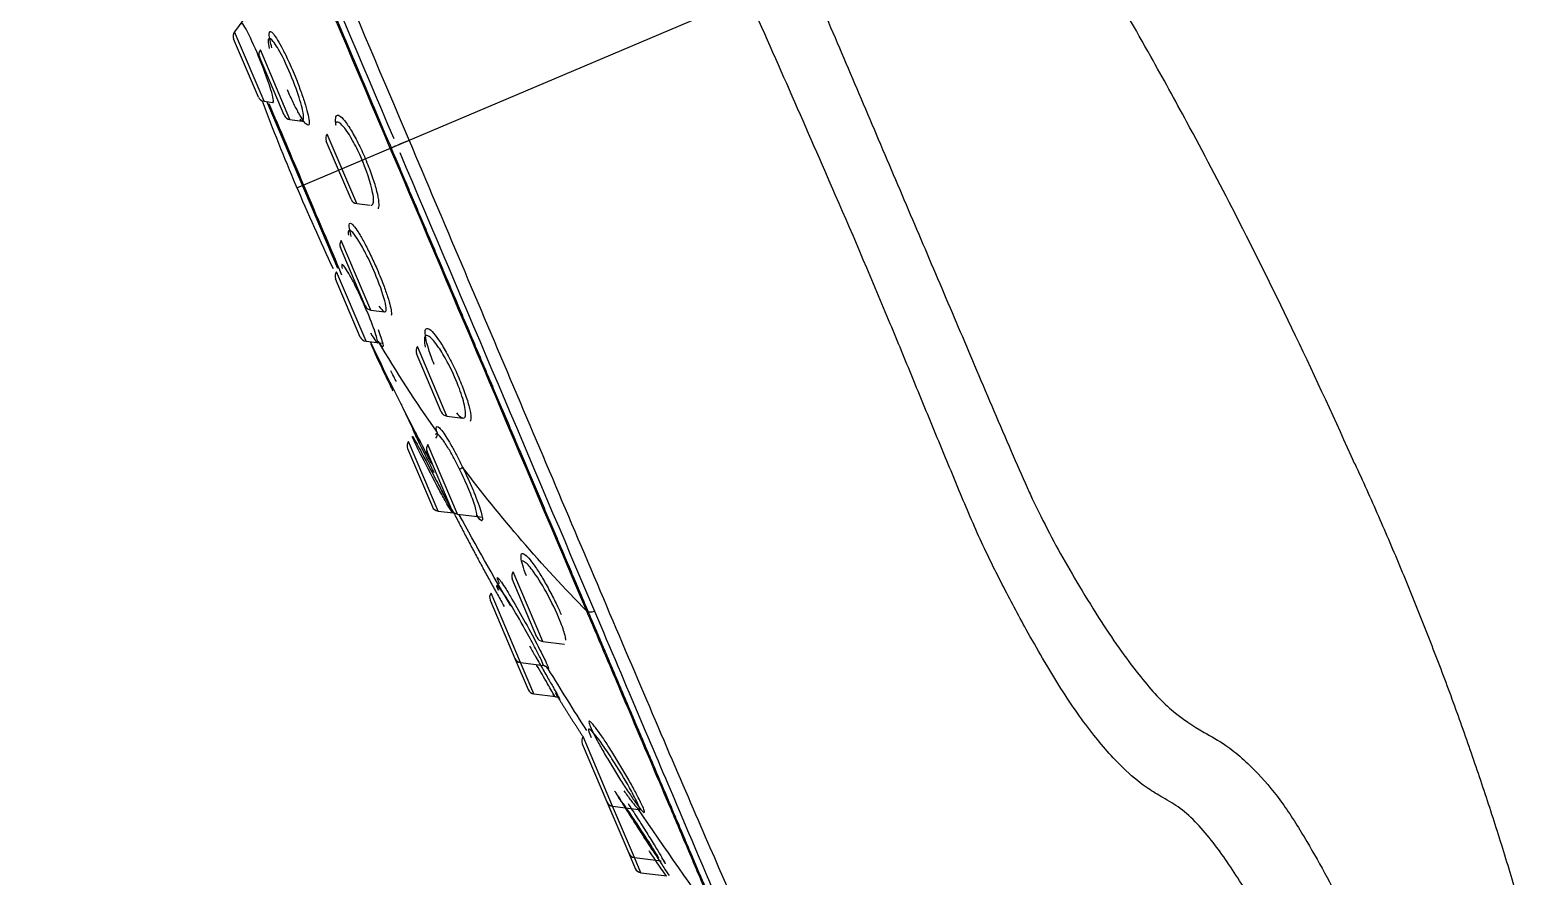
# Model space of a CAD drawing. Extents: x -3383 to -2963, y -4299 to -3705.
# Drawn here: x -3072.08 to -3059.61, y -4026.76 to -4019.65 of the extents above; entities that cross this region are included whole.
import ezdxf

# ---------------------------------------------------------------- set-up
doc = ezdxf.new("R2010")
doc.units = 0
doc.header["$LTSCALE"] = 7
doc.linetypes.add('CENTER', pattern=[2, 1.25, -0.25, 0.25, -0.25])
doc.layers.add('6', color=7, linetype='CONTINUOUS')
doc.layers.add('CL', color=1, linetype='CENTER')

msp = doc.modelspace()

# ---------------------------------------------------------------- linework, layer by layer
at = {"layer": '6', "color": 7, "linetype": 'Continuous'}
for p, q in [((-3070.28326, -4019.564404, 0.000426), (-3070.362454, -4019.669498, 0.000426)), ((-3070.162398, -4020.21758, 0.000426), (-3070.369766, -4019.729051, 0.000426)), ((-3070.075268, -4019.728705, 0.000426), (-3070.075283, -4019.728703, 0.000426)), ((-3069.945571, -4020.370091, 0.000426), (-3070.152939, -4019.881562, 0.000426)), ((-3070.11448, -4020.253688, 0.000426), (-3070.040168, -4020.262813, 0.000426)), ((-3069.897652, -4020.4062, 0.000426), (-3069.795036, -4020.418799, 0.000426)), ((-3069.385145, -4021.076138, 0.000426), (-3069.592513, -4020.58761, 0.000426)), ((-3069.337227, -4021.112247, 0.000426), (-3069.223638, -4021.126194, 0.000426)), ((-3069.403956, -4021.339046, 0.000426), (-3069.403969, -4021.339057, 0.000426)), ((-3069.266561, -4021.969737, 0.000426), (-3069.473929, -4021.481209, 0.000426)), ((-3069.307475, -4022.231653, 0.000426), (-3069.514843, -4021.743125, 0.000426)), ((-3069.218643, -4022.005846, 0.000426), (-3069.105408, -4022.019749, 0.000426)), ((-3069.259557, -4022.267762, 0.000426), (-3069.123894, -4022.284419, 0.000426)), ((-3068.628313, -4022.859122, 0.000426), (-3068.835681, -4022.370594, 0.000426)), ((-3068.580395, -4022.895231, 0.000426), (-3068.446534, -4022.911667, 0.000426)), ((-3068.655034, -4023.691927, 0.000426), (-3068.903008, -4023.107737, 0.000426)), ((-3068.910321, -4023.16729, 0.000426), (-3068.702953, -4023.655818, 0.000426)), ((-3068.540072, -4023.681238, 0.000426), (-3068.74744, -4023.192709, 0.000426)), ((-3068.655034, -4023.691927, 0.000426), (-3068.526132, -4023.707754, 0.000426)), ((-3068.526133, -4023.707754, 0.000426), (-3068.522741, -4023.708171, 0.000426)), ((-3068.492154, -4023.717347, 0.000426), (-3068.280014, -4023.743394, 0.000426)), ((-3067.825584, -4024.750234, 0.000426), (-3068.032952, -4024.261706, 0.000426)), ((-3068.218061, -4024.439847, 0.000426), (-3068.010693, -4024.928376, 0.000426)), ((-3067.777665, -4024.786343, 0.000426), (-3067.59559, -4024.808699, 0.000426)), ((-3067.595686, -4024.808557, 0.000426), (-3067.595459, -4024.808648, 0.000426)), ((-3068.010683, -4024.9284, 0.000426), (-3067.89926, -4025.190896, 0.000426)), ((-3067.851342, -4025.227005, 0.000426), (-3067.962776, -4024.964482, 0.000426)), ((-3067.962775, -4024.964485, 0.000426), (-3067.767116, -4024.988509, 0.000426)), ((-3067.851342, -4025.227005, 0.000426), (-3067.669097, -4025.249382, 0.000426)), ((-3067.391521, -4025.523707, 0.000426), (-3067.39203, -4025.52357, 0.000426)), ((-3067.445961, -4025.644569, 0.000426), (-3067.238593, -4026.133098, 0.000426)), ((-3067.238587, -4026.133112, 0.000426), (-3067.055856, -4026.563598, 0.000426)), ((-3067.190675, -4026.169206, 0.000426), (-3066.952733, -4026.198422, 0.000426)), ((-3067.055847, -4026.563619, 0.000426), (-3067.001685, -4026.691218, 0.000426)), ((-3067.007938, -4026.599707, 0.000426), (-3066.78434, -4026.627161, 0.000426)), ((-3066.953767, -4026.727327, 0.000426), (-3066.736315, -4026.754027, 0.000426))]:
    msp.add_line(p, q, dxfattribs=at)
at = {"layer": '6', "color": 3, "linetype": 'Continuous'}
for p, q in [((-3070.11448, -4020.253688, 0.000426), (-3070.362454, -4019.669498, 0.000426)), ((-3069.897652, -4020.4062, 0.000426), (-3070.145626, -4019.82201, 0.000426)), ((-3070.09093, -4020.25666, 0.000426), (-3069.498054, -4021.653387, 0.000426)), ((-3069.337227, -4021.112247, 0.000426), (-3069.585201, -4020.528057, 0.000426)), ((-3069.218643, -4022.005846, 0.000426), (-3069.466617, -4021.421656, 0.000426)), ((-3069.259557, -4022.267762, 0.000426), (-3069.507531, -4021.683572, 0.000426)), ((-3068.580395, -4022.895231, 0.000426), (-3068.828369, -4022.311041, 0.000426)), ((-3068.492154, -4023.717347, 0.000426), (-3068.740128, -4023.133157, 0.000426)), ((-3067.777665, -4024.786343, 0.000426), (-3068.025639, -4024.202153, 0.000426)), ((-3067.962775, -4024.964485, 0.000426), (-3068.210749, -4024.380295, 0.000426)), ((-3067.341322, -4024.532575, 0.000426), (-3067.342773, -4024.533195, 0.000426)), ((-3067.190675, -4026.169206, 0.000426), (-3067.438649, -4025.585016, 0.000426)), ((-3067.007938, -4026.599707, 0.000426), (-3067.190683, -4026.169186, 0.000426)), ((-3066.953767, -4026.727327, 0.000426), (-3067.007942, -4026.599698, 0.000426))]:
    msp.add_line(p, q, dxfattribs=at)
at = {"layer": '6', "color": 7, "linetype": 'Continuous'}
for centre, radius, start, end in [((-3070.314536, -4019.705607, 0.000426), 0.06, 143, 203), ((-3070.097708, -4019.858119, 0.000426), 0.06, 143, 203), ((-3070.107168, -4020.194136, 0.000426), 0.06, 203, 263), ((-3051.924589, -4013.376297, 0.000426), 19.461094, 200.679775, 205.181897), ((-3069.89034, -4020.346647, 0.000426), 0.06, 203, 263), ((-3069.537282, -4020.564166, 0.000426), 0.06, 143, 203), ((-3069.329914, -4021.052695, 0.000426), 0.06, 203, 263), ((-3069.418699, -4021.457765, 0.000426), 0.06, 143, 203), ((-3069.459612, -4021.719681, 0.000426), 0.06, 143, 203), ((-3069.211331, -4021.946293, 0.000426), 0.06, 203, 263), ((-3069.252244, -4022.208209, 0.000426), 0.06, 203, 263), ((-3068.780451, -4022.34715, 0.000426), 0.06, 143, 203), ((-3068.573083, -4022.835678, 0.000426), 0.06, 203, 263), ((-3068.85509, -4023.143846, 0.000426), 0.06, 143, 203), ((-3068.69221, -4023.169266, 0.000426), 0.06, 143, 203), ((-3068.647722, -4023.632374, 0.000426), 0.06, 203, 263), ((-3068.484842, -4023.657794, 0.000426), 0.06, 203, 263), ((-3067.977721, -4024.238262, 0.000426), 0.06, 143, 203), ((-3068.162831, -4024.416403, 0.000426), 0.06, 143, 203), ((-3067.770353, -4024.72679, 0.000426), 0.06, 203, 263), ((-3067.955463, -4024.904932, 0.000426), 0.06, 203, 263), ((-3067.84403, -4025.167452, 0.000426), 0.06, 203, 263), ((-3067.390731, -4025.621125, 0.000426), 0.06, 143, 203), ((-3067.183363, -4026.109654, 0.000426), 0.06, 203, 263), ((-3067.000626, -4026.540154, 0.000426), 0.06, 203, 263), ((-3066.946454, -4026.667774, 0.000426), 0.06, 203, 263)]:
    msp.add_arc(centre, radius, start, end, dxfattribs=at)
for points, degree, knots in [([(-3060.965911, -4023.297805, 0.000426), (-3061.126123, -4022.936572, 0.000426), (-3061.451182, -4022.23109, 0.000426), (-3061.924582, -4021.276256, 0.000426), (-3062.334353, -4020.496789, 0.000426), (-3062.700875, -4019.83075, 0.000426), (-3063.163462, -4019.025058, 0.000426), (-3063.854606, -4017.894098, 0.000426), (-3064.851689, -4016.400705, 0.000426), (-3066.134856, -4014.67537, 0.000426), (-3067.126104, -4013.494245, 0.000426), (-3067.667054, -4012.888554, 0.000426)], 3, [0, 0, 0, 0, 0.095350192, 0.187495379, 0.257186476, 0.307886185, 0.370978942, 0.481411961, 0.62772687, 0.804260885, 1, 1, 1, 1]), ([(-3072.075867, -4013.095335, 0.000426), (-3072.075861, -4013.095348, 0.000426), (-3072.052099, -4013.151329, 0.000426), (-3071.972562, -4013.338704, 0.000426), (-3071.897516, -4013.515503, 0.000426), (-3071.862758, -4013.597386, 0.000426), (-3071.833105, -4013.667246, 0.000426), (-3071.800102, -4013.744996, 0.000426), (-3071.689274, -4014.00609, 0.000426), (-3071.404424, -4014.677155, 0.000426), (-3070.99076, -4015.651687, 0.000426), (-3070.709654, -4016.31393, 0.000426), (-3070.604904, -4016.560707, 0.000426), (-3070.446384, -4016.934157, 0.000426), (-3069.886732, -4018.252613, 0.000426), (-3069.337672, -4019.546119, 0.000426), (-3068.898301, -4020.58121, 0.000426)], 3, [0, 0, 0, 0, 0.124968928, 0.249973367, 0.281224476, 0.312475586, 0.328101141, 0.343726696, 0.374977806, 0.499982244, 0.624986683, 0.656237793, 0.671863348, 0.687488903, 0.749991122, 1, 1, 1, 1]), ([(-3069.046906, -4020.644513, 0.000426), (-3069.691463, -4019.126032, 0.000426), (-3070.32074, -4017.643548, 0.000426), (-3070.476133, -4017.277464, 0.000426), (-3070.633614, -4016.906462, 0.000426), (-3070.675494, -4016.807799, 0.000426), (-3070.710978, -4016.724205, 0.000426), (-3070.751544, -4016.628636, 0.000426), (-3070.787624, -4016.543638, 0.000426), (-3070.827236, -4016.450318, 0.000426), (-3070.863275, -4016.365415, 0.000426), (-3070.901997, -4016.274192, 0.000426), (-3070.937654, -4016.190188, 0.000426), (-3071.011126, -4016.0171, 0.000426), (-3071.081866, -4015.850448, 0.000426), (-3071.152265, -4015.684599, 0.000426), (-3071.218994, -4015.527394, 0.000426), (-3071.28563, -4015.37041, 0.000426), (-3071.347686, -4015.224214, 0.000426), (-3071.409866, -4015.077729, 0.000426), (-3071.466589, -4014.944096, 0.000426), (-3071.523263, -4014.810582, 0.000426), (-3071.574984, -4014.688735, 0.000426), (-3071.626512, -4014.567341, 0.000426), (-3071.67234, -4014.459377, 0.000426), (-3071.718168, -4014.351413, 0.000426), (-3071.757589, -4014.258544, 0.000426), (-3071.797155, -4014.165332, 0.000426), (-3071.829658, -4014.088759, 0.000426), (-3071.845419, -4014.05163, 0.000426), (-3071.860284, -4014.01661, 0.000426), (-3071.874124, -4013.984004, 0.000426), (-3071.887449, -4013.952613, 0.000426), (-3071.899644, -4013.923883, 0.000426), (-3071.911771, -4013.895312, 0.000426), (-3071.922552, -4013.869915, 0.000426), (-3071.93387, -4013.843252, 0.000426), (-3071.977208, -4013.741155, 0.000426), (-3072.010616, -4013.662451, 0.000426), (-3072.051423, -4013.566315, 0.000426), (-3072.080105, -4013.498744, 0.000426)], 2, [0, 0, 0, 0.303194292, 0.303194292, 0.378992864, 0.378992864, 0.397942508, 0.397942508, 0.416892151, 0.416892151, 0.435841794, 0.435841794, 0.454791437, 0.454791437, 0.492690724, 0.492690724, 0.53059001, 0.53059001, 0.568489297, 0.568489297, 0.606388583, 0.606388583, 0.64428787, 0.64428787, 0.682187156, 0.682187156, 0.720086443, 0.720086443, 0.757985729, 0.757985729, 0.776935372, 0.776935372, 0.795885015, 0.795885015, 0.814834659, 0.814834659, 0.833784302, 0.833784302, 0.909582875, 0.909582875, 1, 1, 1]), ([(-3067.407246, -4024.533005, 0.000426), (-3067.942096, -4023.272776, 0.000426), (-3069.056082, -4020.648185, 0.000426), (-3070.170215, -4018.023657, 0.000426), (-3070.70521, -4016.763491, 0.000426)], 3, [0, 0, 0, 0, 0.500000208, 1, 1, 1, 1]), ([(-3063.721672, -4024.687033, 0.000426), (-3063.789026, -4024.562601, 0.000426), (-3063.923707, -4024.313785, 0.000426), (-3064.123497, -4023.905571, 0.000426), (-3064.306639, -4023.467045, 0.000426), (-3064.490227, -4023.021754, 0.000426), (-3064.675841, -4022.572996, 0.000426), (-3064.94542, -4021.913672, 0.000426), (-3065.401492, -4020.84952, 0.000426), (-3065.80767, -4019.931225, 0.000426), (-3066.054164, -4019.373946, 0.000426)], 3, [0, 0, 0, 0, 0.083248268, 0.166463714, 0.249644559, 0.332853083, 0.41602764, 0.49917581, 0.696068599, 1, 1, 1, 1]), ([(-3070.07909, -4019.739143, 0.000426), (-3070.079452, -4019.741357, 0.000426), (-3070.080995, -4019.757041, 0.000426), (-3070.077574, -4019.782811, 0.000426), (-3070.071578, -4019.810381, 0.000426)], 3, [0, 0, 0, 0, 0.157580897, 1, 1, 1, 1]), ([(-3070.0486, -4019.805846, 0.000426), (-3070.055166, -4019.7827, 0.000426), (-3070.067006, -4019.735698, 0.000426), (-3070.074269, -4019.6846, 0.000426), (-3070.067066, -4019.662512, 0.000426), (-3070.045859, -4019.674117, 0.000426), (-3070.012421, -4019.718237, 0.000426), (-3069.969141, -4019.792918, 0.000426), (-3069.915042, -4019.900968, 0.000426), (-3069.858797, -4020.029184, 0.000426), (-3069.809581, -4020.157846, 0.000426), (-3069.773492, -4020.264619, 0.000426), (-3069.747727, -4020.355444, 0.000426), (-3069.734622, -4020.422972, 0.000426), (-3069.737026, -4020.45745, 0.000426), (-3069.75464, -4020.455132, 0.000426), (-3069.784454, -4020.419446, 0.000426), (-3069.82357, -4020.355168, 0.000426), (-3069.869635, -4020.266136, 0.000426), (-3069.902764, -4020.19393, 0.000426), (-3069.91924, -4020.156097, 0.000426)], 3, [0, 0, 0, 0, 0.043777627, 0.099039723, 0.154017462, 0.209229578, 0.264858531, 0.320362199, 0.375488915, 0.448888586, 0.503405598, 0.558056735, 0.612952787, 0.66825783, 0.724784534, 0.780389092, 0.835264479, 0.889901535, 0.944529034, 1, 1, 1, 1]), ([(-3070.074297, -4020.271574, 0.000426), (-3069.98498, -4020.481992, 0.000426), (-3069.772424, -4020.982744, 0.000426), (-3069.559867, -4021.483496, 0.000426), (-3069.463752, -4021.709929, 0.000426)], 3, [0, 0, 0, 0, 0.47420306, 1, 1, 1, 1]), ([(-3069.510584, -4020.456132, 0.000426), (-3069.511452, -4020.450712, 0.000426), (-3069.516024, -4020.418568, 0.000426), (-3069.515241, -4020.376268, 0.000426), (-3069.493219, -4020.362911, 0.000426), (-3069.452476, -4020.395961, 0.000426), (-3069.397679, -4020.471429, 0.000426), (-3069.334761, -4020.582856, 0.000426), (-3069.271619, -4020.71606, 0.000426), (-3069.216165, -4020.855475, 0.000426), (-3069.174847, -4020.983957, 0.000426), (-3069.152368, -4021.085995, 0.000426), (-3069.151186, -4021.136443, 0.000426), (-3069.156744, -4021.151762, 0.000426), (-3069.158584, -4021.154829, 0.000426)], 3, [0, 0, 0, 0, 0.018298028, 0.113248034, 0.208085182, 0.302772563, 0.398222135, 0.493285073, 0.587954856, 0.682753536, 0.777537627, 0.872920076, 0.967080993, 1, 1, 1, 1]), ([(-3066.197181, -4027.358045, 0.000426), (-3066.259073, -4027.212235, 0.000426), (-3066.367435, -4026.95695, 0.000426), (-3066.475538, -4026.702276, 0.000426), (-3066.629011, -4026.340717, 0.000426), (-3066.93553, -4025.618603, 0.000426), (-3067.355213, -4024.629891, 0.000426), (-3067.744017, -4023.713926, 0.000426), (-3068.192479, -4022.657416, 0.000426), (-3068.617395, -4021.656377, 0.000426), (-3069.046906, -4020.644513, 0.000426)], 2, [0, 0, 0, 0.125, 0.125, 0.25, 0.25, 0.5, 0.5, 0.75, 0.75, 1, 1, 1]), ([(-3068.898284, -4020.581203, 0.000426), (-3068.605214, -4021.273141, 0.000426), (-3068.312056, -4021.965043, 0.000426), (-3067.731668, -4023.334396, 0.000426), (-3067.443124, -4024.014919, 0.000426), (-3066.88343, -4025.334627, 0.000426), (-3066.6234, -4025.941606, 0.000426), (-3066.204363, -4026.909173, 0.000426), (-3066.046255, -4027.269384, 0.000426), (-3065.952501, -4027.461939, 0.000426)], 3, [0, 0, 0, 0, 0.25, 0.25, 0.5, 0.5, 0.75, 0.75, 1, 1, 1, 1]), ([(-3069.382659, -4021.387718, 0.000426), (-3069.388767, -4021.36662, 0.000426), (-3069.399329, -4021.324462, 0.000426), (-3069.402819, -4021.283595, 0.000426), (-3069.391703, -4021.270877, 0.000426), (-3069.365703, -4021.292507, 0.000426), (-3069.327416, -4021.345815, 0.000426), (-3069.280007, -4021.426385, 0.000426), (-3069.227341, -4021.528705, 0.000426), (-3069.168805, -4021.654783, 0.000426), (-3069.115591, -4021.784252, 0.000426), (-3069.076676, -4021.896097, 0.000426), (-3069.053759, -4021.977185, 0.000426), (-3069.045054, -4022.028121, 0.000426), (-3069.04664, -4022.045617, 0.000426), (-3069.048574, -4022.050036, 0.000426)], 3, [0, 0, 0, 0, 0.06162937, 0.13993408, 0.218140922, 0.296074332, 0.374140215, 0.452700791, 0.531207728, 0.609245462, 0.712760336, 0.789806819, 0.867170503, 0.944898458, 1, 1, 1, 1]), ([(-3069.458229, -4021.622522, 0.000426), (-3069.459986, -4021.621804, 0.000426), (-3069.465022, -4021.622846, 0.000426), (-3069.463303, -4021.638699, 0.000426), (-3069.45861, -4021.657346, 0.000426)], 3, [0, 0, 0, 0, 0.260142892, 1, 1, 1, 1]), ([(-3068.688107, -4022.461404, 0.000426), (-3068.697027, -4022.43902, 0.000426), (-3068.713529, -4022.39549, 0.000426), (-3068.740614, -4022.315512, 0.000426), (-3068.762465, -4022.231603, 0.000426), (-3068.765726, -4022.16974, 0.000426), (-3068.746671, -4022.151454, 0.000426), (-3068.707377, -4022.178819, 0.000426), (-3068.661113, -4022.237886, 0.000426), (-3068.619427, -4022.30245, 0.000426), (-3068.575587, -4022.377268, 0.000426), (-3068.519291, -4022.486435, 0.000426), (-3068.458065, -4022.62505, 0.000426), (-3068.410841, -4022.754703, 0.000426), (-3068.387233, -4022.842822, 0.000426), (-3068.379421, -4022.894846, 0.000426), (-3068.379006, -4022.924418, 0.000426), (-3068.382663, -4022.936562, 0.000426), (-3068.38549, -4022.940688, 0.000426)], 3, [0, 0, 0, 0, 0.040444532, 0.080467564, 0.159949708, 0.239775484, 0.319507537, 0.399324757, 0.478867285, 0.518905539, 0.559247793, 0.639133385, 0.718665527, 0.798180671, 0.87786713, 0.91830434, 0.958405085, 1, 1, 1, 1]), ([(-3069.104202, -4022.540013, 0.000426), (-3069.095062, -4022.559028, 0.000426), (-3069.076945, -4022.596717, 0.000426), (-3069.05445, -4022.643673, 0.000426), (-3069.038249, -4022.677613, 0.000426), (-3069.036131, -4022.682278, 0.000426), (-3069.035059, -4022.684637, 0.000426)], 3, [0, 0, 0, 0, 0.251829463, 0.499147844, 0.746737729, 1, 1, 1, 1]), ([(-3068.686844, -4023.371143, 0.000426), (-3068.695904, -4023.353464, 0.000426), (-3068.735222, -4023.276418, 0.000426), (-3068.786371, -4023.174162, 0.000426), (-3068.829489, -4023.085284, 0.000426), (-3068.852637, -4023.035814, 0.000426), (-3068.864435, -4023.008217, 0.000426), (-3068.865121, -4023.002458, 0.000426), (-3068.855334, -4023.017548, 0.000426), (-3068.829315, -4023.06377, 0.000426), (-3068.794914, -4023.128672, 0.000426), (-3068.768027, -4023.180248, 0.000426)], 3, [0, 0, 0, 0, 0.055668719, 0.242582421, 0.336926476, 0.432603134, 0.527149071, 0.621194234, 0.715362198, 0.809746876, 1, 1, 1, 1]), ([(-3068.474095, -4023.340201, 0.000426), (-3068.489507, -4023.309858, 0.000426), (-3068.523293, -4023.243341, 0.000426), (-3068.577308, -4023.149591, 0.000426), (-3068.63899, -4023.057905, 0.000426), (-3068.670305, -4023.032761, 0.000426), (-3068.675024, -4023.048074, 0.000426), (-3068.675379, -4023.049925, 0.000426)], 3, [0, 0, 0, 0, 0.165088353, 0.361897963, 0.587872872, 0.957447661, 1, 1, 1, 1]), ([(-3068.333765, -4023.73483, 0.000426), (-3068.332696, -4023.733907, 0.000426), (-3068.327209, -4023.724346, 0.000426), (-3068.337289, -4023.666145, 0.000426), (-3068.391853, -4023.515561, 0.000426), (-3068.44658, -4023.398869, 0.000426), (-3068.474095, -4023.340201, 0.000426)], 3, [0, 0, 0, 0, 0.058259873, 0.387554771, 0.692085214, 1, 1, 1, 1]), ([(-3067.914057, -4024.236146, 0.000426), (-3067.927249, -4024.202682, 0.000426), (-3067.948165, -4024.142641, 0.000426), (-3067.962002, -4024.078657, 0.000426), (-3067.957117, -4024.046385, 0.000426), (-3067.934167, -4024.048564, 0.000426), (-3067.896075, -4024.083257, 0.000426), (-3067.845321, -4024.14948, 0.000426), (-3067.786498, -4024.2411, 0.000426), (-3067.724321, -4024.35039, 0.000426), (-3067.667943, -4024.461182, 0.000426), (-3067.635481, -4024.53131, 0.000426), (-3067.622132, -4024.561576, 0.000426)], 3, [0, 0, 0, 0, 0.102490649, 0.204138774, 0.306115795, 0.408062326, 0.509999139, 0.612041112, 0.713956691, 0.815861821, 0.917757807, 1, 1, 1, 1]), ([(-3067.58216, -4024.776327, 0.000426), (-3067.583228, -4024.765325, 0.000426), (-3067.591182, -4024.723674, 0.000426), (-3067.634327, -4024.5965, 0.000426), (-3067.742335, -4024.371478, 0.000426), (-3067.859814, -4024.186116, 0.000426), (-3067.923706, -4024.118513, 0.000426), (-3067.945197, -4024.109772, 0.000426), (-3067.950696, -4024.109968, 0.000426)], 3, [0, 0, 0, 0, 0.08303955, 0.253618379, 0.506327457, 0.742388183, 0.915938872, 1, 1, 1, 1]), ([(-3068.139584, -4024.302958, 0.000426), (-3068.144471, -4024.292018, 0.000426), (-3068.154829, -4024.26741, 0.000426), (-3068.158417, -4024.253624, 0.000426), (-3068.157156, -4024.25105, 0.000426), (-3068.156924, -4024.250821, 0.000426)], 3, [0, 0, 0, 0, 0.348841637, 0.913327268, 1, 1, 1, 1]), ([(-3067.775079, -4024.986981, 0.000426), (-3067.773639, -4024.985619, 0.000426), (-3067.770724, -4024.982862, 0.000426), (-3067.796677, -4024.926225, 0.000426), (-3067.846965, -4024.827176, 0.000426), (-3067.93618, -4024.664969, 0.000426), (-3068.045849, -4024.470515, 0.000426), (-3068.136086, -4024.339189, 0.000426), (-3068.169757, -4024.30222, 0.000426), (-3068.160244, -4024.332424, 0.000426), (-3068.149101, -4024.356973, 0.000426)], 3, [0, 0, 0, 0, 0.094188408, 0.190631147, 0.288772712, 0.416846917, 0.592792339, 0.73614515, 0.879602444, 1, 1, 1, 1]), ([(-3068.149584, -4024.355213, 0.000426), (-3068.151131, -4024.351675, 0.000426), (-3068.160216, -4024.330333, 0.000426), (-3068.163659, -4024.318378, 0.000426), (-3068.162015, -4024.315639, 0.000426)], 3, [0, 0, 0, 0, 0.155354825, 1, 1, 1, 1]), ([(-3067.888343, -4024.824284, 0.000426), (-3067.873091, -4024.850685, 0.000426), (-3067.836564, -4024.914047, 0.000426), (-3067.77929, -4025.013819, 0.000426), (-3067.721953, -4025.114242, 0.000426), (-3067.675461, -4025.19649, 0.000426), (-3067.640238, -4025.260071, 0.000426), (-3067.627947, -4025.284736, 0.000426), (-3067.64182, -4025.264493, 0.000426), (-3067.66026, -4025.234749, 0.000426), (-3067.671154, -4025.216877, 0.000426)], 3, [0, 0, 0, 0, 0.093270777, 0.218418038, 0.344510125, 0.470318235, 0.595271922, 0.761644239, 0.885215933, 1, 1, 1, 1]), ([(-3067.730561, -4025.016372, 0.000426), (-3067.734401, -4025.012336, 0.000426), (-3067.739232, -4025.007258, 0.000426), (-3067.747992, -4024.995133, 0.000426), (-3067.749938, -4024.992377, 0.000426)], 3, [0, 0, 0, 0, 0.794937206, 1, 1, 1, 1]), ([(-3067.676784, -4025.248369, 0.000426), (-3067.676444, -4025.248412, 0.000426), (-3067.675743, -4025.248503, 0.000426), (-3067.674354, -4025.248708, 0.000426), (-3067.667303, -4025.249893, 0.000426), (-3067.663455, -4025.250687, 0.000426), (-3067.659326, -4025.250453, 0.000426), (-3067.655457, -4025.251866, 0.000426), (-3067.654375, -4025.252414, 0.000426), (-3067.6538, -4025.252743, 0.000426), (-3067.653376, -4025.253003, 0.000426), (-3067.652944, -4025.253284, 0.000426), (-3067.652329, -4025.253711, 0.000426), (-3067.651052, -4025.25468, 0.000426), (-3067.648184, -4025.257268, 0.000426), (-3067.644871, -4025.261076, 0.000426), (-3067.641201, -4025.265734, 0.000426), (-3067.639894, -4025.267485, 0.000426), (-3067.639651, -4025.26779, 0.000426)], 3, [0, 0, 0, 0, 0.006694181, 0.014808816, 0.036184554, 0.262691784, 0.401808916, 0.421785675, 0.429260885, 0.432560176, 0.435719057, 0.438902941, 0.44229206, 0.450303319, 0.474335376, 0.567317081, 0.735574645, 1, 1, 1, 1]), ([(-3067.36286, -4025.534683, 0.000426), (-3067.373743, -4025.511528, 0.000426), (-3067.388871, -4025.474855, 0.000426), (-3067.391379, -4025.451142, 0.000426), (-3067.373331, -4025.461384, 0.000426), (-3067.336431, -4025.504922, 0.000426), (-3067.285113, -4025.575837, 0.000426), (-3067.222848, -4025.669833, 0.000426), (-3067.155143, -4025.778254, 0.000426), (-3067.087202, -4025.892354, 0.000426), (-3067.024899, -4026.002332, 0.000426), (-3066.96764, -4026.109226, 0.000426), (-3066.930117, -4026.187616, 0.000426), (-3066.920272, -4026.222258, 0.000426), (-3066.930648, -4026.221767, 0.000426), (-3066.958989, -4026.190886, 0.000426), (-3067.004307, -4026.130446, 0.000426), (-3067.064338, -4026.042822, 0.000426), (-3067.132637, -4025.937325, 0.000426), (-3067.190604, -4025.843621, 0.000426), (-3067.234739, -4025.769776, 0.000426), (-3067.276663, -4025.697848, 0.000426), (-3067.324, -4025.612935, 0.000426), (-3067.352028, -4025.557731, 0.000426), (-3067.36286, -4025.534683, 0.000426)], 3, [0, 0, 0, 0, 0.047151818, 0.094006455, 0.141003521, 0.188016207, 0.234967556, 0.281834688, 0.328789184, 0.375835912, 0.422771915, 0.469639749, 0.532198714, 0.57854152, 0.624943884, 0.67152841, 0.71839829, 0.766190737, 0.813368819, 0.860072946, 0.883402562, 0.906683479, 0.953064327, 1, 1, 1, 1]), ([(-3067.173662, -4026.041843, 0.000426), (-3067.173763, -4026.041681, 0.000426), (-3067.163911, -4026.057222, 0.000426), (-3067.123067, -4026.121516, 0.000426), (-3067.060471, -4026.219781, 0.000426), (-3066.984197, -4026.339034, 0.000426), (-3066.902591, -4026.466048, 0.000426), (-3066.82456, -4026.586944, 0.000426), (-3066.758612, -4026.688682, 0.000426), (-3066.728443, -4026.73508, 0.000426), (-3066.717743, -4026.751524, 0.000426), (-3066.717663, -4026.751648, 0.000426)], 3, [0, 0, 0, 0, 0.125355393, 0.249741954, 0.374734052, 0.499535355, 0.62418832, 0.748644432, 0.87410236, 0.9990521, 1, 1, 1, 1]), ([(-3066.855029, -4026.539708, 0.000426), (-3066.863133, -4026.527157, 0.000426), (-3066.884416, -4026.494173, 0.000426), (-3066.927642, -4026.427065, 0.000426), (-3066.990002, -4026.329961, 0.000426), (-3067.060447, -4026.21985, 0.000426), (-3067.121692, -4026.123728, 0.000426), (-3067.163461, -4026.057943, 0.000426), (-3067.173562, -4026.042003, 0.000426), (-3067.173662, -4026.041843, 0.000426)], 3, [0, 0, 0, 0, 0.057130275, 0.147335157, 0.290552662, 0.468883287, 0.645792241, 0.821887064, 1, 1, 1, 1]), ([(-3067.061278, -4026.146704, 0.000426), (-3067.04592, -4026.170414, 0.000426), (-3067.003804, -4026.235786, 0.000426), (-3066.933008, -4026.347089, 0.000426), (-3066.857018, -4026.468456, 0.000426), (-3066.795929, -4026.568427, 0.000426), (-3066.758889, -4026.632143, 0.000426), (-3066.750846, -4026.649222, 0.000426), (-3066.750634, -4026.651699, 0.000426)], 3, [0, 0, 0, 0, 0.110493702, 0.293209371, 0.477489791, 0.660762682, 0.843494494, 1, 1, 1, 1]), ([(-3066.781192, -4026.60465, 0.000426), (-3066.781131, -4026.604565, 0.000426), (-3066.780974, -4026.604427, 0.000426), (-3066.780676, -4026.604361, 0.000426), (-3066.780246, -4026.60455, 0.000426), (-3066.779998, -4026.604708, 0.000426), (-3066.779806, -4026.604848, 0.000426), (-3066.779601, -4026.605015, 0.000426), (-3066.779292, -4026.60529, 0.000426), (-3066.778613, -4026.605966, 0.000426), (-3066.776899, -4026.607977, 0.000426), (-3066.772137, -4026.614616, 0.000426), (-3066.764401, -4026.62711, 0.000426), (-3066.75569, -4026.642598, 0.000426), (-3066.754076, -4026.647252, 0.000426), (-3066.754617, -4026.647719, 0.000426)], 3, [0, 0, 0, 0, 0.009332537, 0.018359283, 0.021462911, 0.022796618, 0.02408193, 0.025414168, 0.026883904, 0.030495343, 0.041461655, 0.081980147, 0.252031167, 0.564363378, 1, 1, 1, 1])]:
    msp.add_open_spline(points, degree=degree, knots=knots, dxfattribs=at)
at = {"layer": '6', "color": 3, "linetype": 'Continuous'}
for points in [[(-3070.66056, -4016.716977, 0.000426), (-3070.130414, -4017.965924, 0.000426), (-3069.578769, -4019.265518, 0.000426), (-3069.026803, -4020.565869, 0.000426)], [(-3068.976691, -4020.683925, 0.000426), (-3068.42483, -4021.984029, 0.000426), (-3067.873287, -4023.283381, 0.000426), (-3067.34323, -4024.532119, 0.000426)], [(-3068.768521, -4023.179158, 0.000426), (-3068.924671, -4022.87947, 0.000426), (-3069.075875, -4022.577333, 0.000426), (-3069.222062, -4022.272862, 0.000426)], [(-3068.667864, -4023.022975, 0.000426), (-3068.841161, -4022.776499, 0.000426), (-3069.003732, -4022.524742, 0.000426), (-3069.155424, -4022.267916, 0.000426)], [(-3068.667864, -4023.022975, 0.000426), (-3068.658829, -4023.040277, 0.000426), (-3068.662087, -4023.065576, 0.000426), (-3068.675356, -4023.08114, 0.000426)], [(-3068.704836, -4023.300727, 0.000426), (-3068.726155, -4023.260249, 0.000426), (-3068.747383, -4023.219726, 0.000426), (-3068.768521, -4023.179158, 0.000426)], [(-3068.474095, -4023.340201, 0.000426), (-3068.46046, -4023.332791, 0.000426), (-3068.450317, -4023.326226, 0.000426), (-3068.44896, -4023.323932, 0.000426)], [(-3067.407246, -4024.533005, 0.000426), (-3067.785965, -4024.146819, 0.000426), (-3068.133468, -4023.743431, 0.000426), (-3068.44896, -4023.323932, 0.000426)], [(-3068.045925, -4024.488171, 0.000426), (-3068.193479, -4024.23541, 0.000426), (-3068.337406, -4023.98069, 0.000426), (-3068.477664, -4023.724085, 0.000426)], [(-3067.407123, -4024.53323, 0.000426), (-3067.398199, -4024.541098, 0.000426), (-3067.367838, -4024.539506, 0.000426), (-3067.342963, -4024.533246, 0.000426)], [(-3067.730561, -4025.016372, 0.000426), (-3067.739439, -4025.000951, 0.000426), (-3067.757402, -4024.989091, 0.000426), (-3067.775079, -4024.986981, 0.000426)], [(-3067.407493, -4025.534144, 0.000426), (-3067.516905, -4025.36254, 0.000426), (-3067.6246, -4025.189941, 0.000426), (-3067.730561, -4025.016372, 0.000426)], [(-3066.284466, -4027.178117, 0.000426), (-3066.522741, -4026.851962, 0.000426), (-3066.754483, -4026.521599, 0.000426), (-3066.979575, -4026.187219, 0.000426)]]:
    msp.add_open_spline(points, degree=3, dxfattribs=at)
for points, knots in [([(-3065.564227, -4019.159353, 0.000426), (-3065.466336, -4019.388946, 0.000426), (-3065.271337, -4019.846289, 0.000426), (-3064.980942, -4020.528483, 0.000426), (-3064.694528, -4021.201302, 0.000426), (-3064.413357, -4021.862304, 0.000426), (-3064.130896, -4022.526313, 0.000426), (-3063.900337, -4023.070332, 0.000426), (-3063.74334, -4023.431109, 0.000426), (-3063.660849, -4023.611755, 0.000426), (-3063.574662, -4023.788498, 0.000426), (-3063.452453, -4024.022033, 0.000426), (-3063.350154, -4024.198033, 0.000426), (-3063.298093, -4024.287602, 0.000426)], [0, 0, 0, 0, 0.128994837, 0.256954931, 0.383708675, 0.509091417, 0.632899526, 0.765127308, 0.825415254, 0.847365772, 0.875141401, 0.93645793, 1, 1, 1, 1]), ([(-3070.045845, -4020.258299, 0.000426), (-3070.036424, -4020.266802, 0.000426), (-3070.031081, -4020.252496, 0.000426), (-3070.052954, -4020.168955, 0.000426), (-3070.097034, -4020.032136, 0.000426), (-3070.192257, -4019.79316, 0.000426), (-3070.281781, -4019.610492, 0.000426), (-3070.306917, -4019.587879, 0.000426), (-3070.308176, -4019.601255, 0.000426), (-3070.307713, -4019.607234, 0.000426)], [0, 0, 0, 0, 0.157343226, 0.26981231, 0.357969058, 0.580794275, 0.8181979, 0.94527644, 1, 1, 1, 1]), ([(-3069.815274, -4020.403749, 0.000426), (-3069.805765, -4020.41399, 0.000426), (-3069.783485, -4020.429099, 0.000426), (-3069.779058, -4020.389117, 0.000426), (-3069.799933, -4020.284576, 0.000426), (-3069.854398, -4020.111382, 0.000426), (-3069.956995, -4019.875359, 0.000426), (-3070.041131, -4019.736275, 0.000426), (-3070.072293, -4019.718069, 0.000426), (-3070.078321, -4019.73444, 0.000426), (-3070.07909, -4019.739143, 0.000426)], [0, 0, 0, 0, 0.081389369, 0.233842115, 0.300855364, 0.464777665, 0.658056803, 0.81812075, 0.960628409, 1, 1, 1, 1]), ([(-3069.215881, -4021.126333, 0.000426), (-3069.212507, -4021.12593, 0.000426), (-3069.195057, -4021.117659, 0.000426), (-3069.190455, -4021.024655, 0.000426), (-3069.276248, -4020.769059, 0.000426), (-3069.386224, -4020.548279, 0.000426), (-3069.461237, -4020.443742, 0.000426), (-3069.497806, -4020.425434, 0.000426), (-3069.507889, -4020.428457, 0.000426), (-3069.510461, -4020.43025, 0.000426)], [0, 0, 0, 0, 0.041498842, 0.244127997, 0.522906773, 0.654633515, 0.86480952, 0.960313434, 1, 1, 1, 1]), ([(-3069.150661, -4021.972277, 0.000426), (-3069.133903, -4021.996129, 0.000426), (-3069.10722, -4022.025674, 0.000426), (-3069.087388, -4022.017384, 0.000426), (-3069.094675, -4021.940074, 0.000426), (-3069.15789, -4021.748, 0.000426), (-3069.242025, -4021.565994, 0.000426), (-3069.32283, -4021.414819, 0.000426), (-3069.381472, -4021.333147, 0.000426), (-3069.407471, -4021.334871, 0.000426), (-3069.409452, -4021.356894, 0.000426), (-3069.406771, -4021.376867, 0.000426)], [0, 0, 0, 0, 0.098160866, 0.19055633, 0.287585384, 0.473297828, 0.612630849, 0.654216446, 0.847083453, 0.912841465, 1, 1, 1, 1]), ([(-3069.22173, -4022.196478, 0.000426), (-3069.181255, -4022.267909, 0.000426), (-3069.143432, -4022.309618, 0.000426), (-3069.206265, -4022.118189, 0.000426), (-3069.296038, -4021.911689, 0.000426), (-3069.384475, -4021.728226, 0.000426), (-3069.438342, -4021.640039, 0.000426), (-3069.455111, -4021.623795, 0.000426), (-3069.458229, -4021.622522, 0.000426)], [0, 0, 0, 0, 0.278423639, 0.456089188, 0.637362213, 0.7619279, 0.93574832, 1, 1, 1, 1]), ([(-3069.158549, -4022.167184, 0.000426), (-3069.149403, -4022.191679, 0.000426), (-3069.132133, -4022.240412, 0.000426), (-3069.116862, -4022.293356, 0.000426), (-3069.115298, -4022.318302, 0.000426), (-3069.128404, -4022.309963, 0.000426), (-3069.145673, -4022.283892, 0.000426), (-3069.156185, -4022.266048, 0.000426)], [0, 0, 0, 0, 0.172472421, 0.379037442, 0.589686996, 0.796210724, 1, 1, 1, 1]), ([(-3068.500862, -4022.867879, 0.000426), (-3068.468481, -4022.905552, 0.000426), (-3068.419524, -4022.933555, 0.000426), (-3068.422535, -4022.826603, 0.000426), (-3068.480789, -4022.639624, 0.000426), (-3068.567829, -4022.450529, 0.000426), (-3068.66073, -4022.297433, 0.000426), (-3068.729596, -4022.216882, 0.000426), (-3068.772342, -4022.214213, 0.000426), (-3068.772054, -4022.269058, 0.000426), (-3068.762414, -4022.315945, 0.000426)], [0, 0, 0, 0, 0.153201289, 0.298575526, 0.419013738, 0.550697988, 0.646224183, 0.77435856, 0.868222656, 1, 1, 1, 1]), ([(-3068.667864, -4023.022975, 0.000426), (-3068.669475, -4023.011129, 0.000426), (-3068.672692, -4022.987477, 0.000426), (-3068.663641, -4022.979254, 0.000426), (-3068.645301, -4022.990954, 0.000426), (-3068.617397, -4023.024383, 0.000426), (-3068.581508, -4023.077972, 0.000426), (-3068.539987, -4023.148164, 0.000426), (-3068.494808, -4023.231117, 0.000426), (-3068.4643, -4023.292876, 0.000426), (-3068.44896, -4023.323932, 0.000426)], [0, 0, 0, 0, 0.125111956, 0.249795466, 0.374547039, 0.499770079, 0.624812187, 0.749217501, 0.873892754, 1, 1, 1, 1]), ([(-3068.861689, -4023.090661, 0.000426), (-3068.848734, -4023.11951, 0.000426), (-3068.790677, -4023.239202, 0.000426), (-3068.667333, -4023.472969, 0.000426), (-3068.591493, -4023.61195, 0.000426), (-3068.537493, -4023.706152, 0.000426), (-3068.523016, -4023.726004, 0.000426), (-3068.599106, -4023.570679, 0.000426), (-3068.689177, -4023.399409, 0.000426), (-3068.774201, -4023.235643, 0.000426), (-3068.85152, -4023.093588, 0.000426), (-3068.876454, -4023.054744, 0.000426), (-3068.868769, -4023.074896, 0.000426), (-3068.861689, -4023.090661, 0.000426)], [0, 0, 0, 0, 0.110497479, 0.248185179, 0.311803208, 0.361668988, 0.487709857, 0.62199699, 0.658704077, 0.758244099, 0.856265177, 0.939614769, 1, 1, 1, 1]), ([(-3068.861689, -4023.090661, 0.000426), (-3068.868663, -4023.074847, 0.000426), (-3068.876524, -4023.054769, 0.000426), (-3068.851552, -4023.093569, 0.000426), (-3068.774766, -4023.234633, 0.000426), (-3068.689971, -4023.397754, 0.000426), (-3068.628312, -4023.515099, 0.000426), (-3068.60286, -4023.565207, 0.000426), (-3068.590269, -4023.590414, 0.000426)], [0, 0, 0, 0, 0.141651896, 0.337245167, 0.566256661, 0.796954606, 0.886276984, 1, 1, 1, 1]), ([(-3068.44896, -4023.323932, 0.000426), (-3068.431322, -4023.361045, 0.000426), (-3068.397223, -4023.432795, 0.000426), (-3068.335871, -4023.574873, 0.000426), (-3068.28657, -4023.715036, 0.000426), (-3068.27848, -4023.770009, 0.000426), (-3068.28653, -4023.772734, 0.000426), (-3068.286703, -4023.77278, 0.000426)], [0, 0, 0, 0, 0.169197035, 0.327108392, 0.659386096, 0.992930148, 1, 1, 1, 1]), ([(-3068.156924, -4024.250821, 0.000426), (-3068.155654, -4024.249559, 0.000426), (-3068.148761, -4024.254237, 0.000426), (-3068.124996, -4024.285841, 0.000426), (-3068.086229, -4024.345674, 0.000426), (-3068.021109, -4024.453541, 0.000426), (-3067.920924, -4024.629149, 0.000426), (-3067.810219, -4024.837572, 0.000426), (-3067.727809, -4025.001358, 0.000426), (-3067.729648, -4025.011392, 0.000426), (-3067.730561, -4025.016372, 0.000426)], [0, 0, 0, 0, 0.071448774, 0.154829466, 0.238979505, 0.32604458, 0.492869375, 0.663032955, 0.832755735, 1, 1, 1, 1]), ([(-3063.298054, -4024.287664, 0.000426), (-3063.237219, -4024.388148, 0.000426), (-3063.11874, -4024.583844, 0.000426), (-3062.946066, -4024.841644, 0.000426), (-3062.744307, -4025.113222, 0.000426), (-3062.513595, -4025.375721, 0.000426), (-3062.321853, -4025.493401, 0.000426), (-3062.229656, -4025.549987, 0.000426)], [0, 0, 0, 0, 0.176684161, 0.344101739, 0.502188895, 0.76063139, 1, 1, 1, 1]), ([(-3066.284466, -4027.178117, 0.000426), (-3066.295003, -4027.153237, 0.000426), (-3066.335983, -4027.056476, 0.000426), (-3066.439053, -4026.813269, 0.000426), (-3066.580219, -4026.480319, 0.000426), (-3066.767924, -4026.037567, 0.000426), (-3066.964918, -4025.574366, 0.000426), (-3067.210593, -4024.995953, 0.000426), (-3067.341694, -4024.687322, 0.000426), (-3067.407245, -4024.533007, 0.000426)], [0, 0, 0, 0, 0.064442681, 0.250632844, 0.431602775, 0.500883378, 0.750356147, 0.875178458, 1, 1, 1, 1]), ([(-3067.342769, -4024.533194, 0.000426), (-3067.075982, -4025.161704, 0.000426), (-3066.829343, -4025.74275, 0.000426), (-3066.436497, -4026.668238, 0.000426), (-3066.290704, -4027.011704, 0.000426), (-3066.213315, -4027.19402, 0.000426)], [0, 0, 0, 0, 0.5, 0.5, 1, 1, 1, 1]), ([(-3062.593221, -4026.086603, 0.000426), (-3062.634132, -4026.061993, 0.000426), (-3062.742635, -4025.996725, 0.000426), (-3062.936503, -4025.831639, 0.000426), (-3063.178792, -4025.554954, 0.000426), (-3063.447236, -4025.168276, 0.000426), (-3063.630335, -4024.847378, 0.000426), (-3063.721793, -4024.687089, 0.000426)], [0, 0, 0, 0, 0.100615775, 0.266848248, 0.498606499, 0.749552964, 1, 1, 1, 1]), ([(-3067.691156, -4025.228218, 0.000426), (-3067.687044, -4025.234432, 0.000426), (-3067.669412, -4025.260316, 0.000426), (-3067.684086, -4025.230216, 0.000426), (-3067.760595, -4025.099177, 0.000426), (-3067.812571, -4025.011867, 0.000426), (-3067.828156, -4024.985776, 0.000426)], [0, 0, 0, 0, 0.095363834, 0.512396566, 0.857761895, 1, 1, 1, 1]), ([(-3067.095703, -4026.039672, 0.000426), (-3067.075174, -4026.068969, 0.000426), (-3067.015198, -4026.151789, 0.000426), (-3066.958705, -4026.215469, 0.000426), (-3066.966979, -4026.172209, 0.000426), (-3067.034617, -4026.035186, 0.000426), (-3067.153273, -4025.83565, 0.000426), (-3067.277768, -4025.646655, 0.000426), (-3067.363759, -4025.534884, 0.000426), (-3067.402385, -4025.510714, 0.000426), (-3067.388869, -4025.553576, 0.000426), (-3067.37039, -4025.592035, 0.000426)], [0, 0, 0, 0, 0.064630455, 0.201787479, 0.308629527, 0.415862508, 0.567817159, 0.656320121, 0.790629762, 0.882436282, 1, 1, 1, 1]), ([(-3062.229656, -4025.549987, 0.000426), (-3062.168965, -4025.583428, 0.000426), (-3062.062963, -4025.641836, 0.000426), (-3061.912903, -4025.762556, 0.000426), (-3061.748913, -4025.922419, 0.000426), (-3061.56067, -4026.145254, 0.000426), (-3061.431291, -4026.360477, 0.000426), (-3061.368109, -4026.465581, 0.000426)], [0, 0, 0, 0, 0.198505272, 0.346706893, 0.498653692, 0.755167171, 1, 1, 1, 1]), ([(-3066.804256, -4026.602032, 0.000426), (-3066.808483, -4026.594471, 0.000426), (-3066.829529, -4026.558463, 0.000426), (-3066.904872, -4026.440571, 0.000426), (-3067.017255, -4026.269821, 0.000426), (-3067.086352, -4026.168702, 0.000426), (-3067.1064, -4026.139569, 0.000426), (-3067.110505, -4026.133616, 0.000426)], [0, 0, 0, 0, 0.105935677, 0.412345819, 0.819053819, 0.962394048, 1, 1, 1, 1]), ([(-3061.062287, -4028.621857, 0.000426), (-3061.088756, -4028.518664, 0.000426), (-3061.14473, -4028.300441, 0.000426), (-3061.271068, -4027.976175, 0.000426), (-3061.426724, -4027.649079, 0.000426), (-3061.59926, -4027.33103, 0.000426), (-3061.776645, -4027.046572, 0.000426), (-3061.962957, -4026.741521, 0.000426), (-3062.174136, -4026.430162, 0.000426), (-3062.393671, -4026.198863, 0.000426), (-3062.544241, -4026.114167, 0.000426), (-3062.593233, -4026.086609, 0.000426)], [0, 0, 0, 0, 0.085374872, 0.180543331, 0.286124027, 0.392732277, 0.500562807, 0.597077098, 0.750516509, 0.91882407, 1, 1, 1, 1]), ([(-3061.368109, -4026.465581, 0.000426), (-3061.310801, -4026.56408, 0.000426), (-3061.199687, -4026.755058, 0.000426), (-3061.045227, -4027.067217, 0.000426), (-3060.912633, -4027.373972, 0.000426), (-3060.801405, -4027.670591, 0.000426), (-3060.712626, -4027.952529, 0.000426), (-3060.641642, -4028.225661, 0.000426), (-3060.607017, -4028.40768, 0.000426), (-3060.59014, -4028.496399, 0.000426)], [0, 0, 0, 0, 0.176309999, 0.341844581, 0.499699877, 0.638134145, 0.766068423, 0.885978426, 1, 1, 1, 1]), ([(-3066.742643, -4026.752837, 0.000426), (-3066.742686, -4026.752775, 0.000426), (-3066.744045, -4026.750774, 0.000426), (-3066.769392, -4026.713123, 0.000426), (-3066.835227, -4026.615862, 0.000426), (-3066.881731, -4026.547076, 0.000426), (-3066.883415, -4026.544585, 0.000426)], [0, 0, 0, 0, 0.043728402, 0.403871801, 0.978496966, 1, 1, 1, 1])]:
    msp.add_open_spline(points, degree=3, knots=knots, dxfattribs=at)
at = {"layer": '6', "color": 7, "linetype": 'Continuous'}
for points, degree in [([(-3070.039913, -4020.262481, 0.000426), (-3070.037643, -4020.262936, 0.000426), (-3070.036198, -4020.262122, 0.000426), (-3070.035561, -4020.260087, 0.000426)], 3), ([(-3069.16732, -4022.278838, 0.000426), (-3069.163789, -4022.280199, 0.000426), (-3069.163166, -4022.277414, 0.000426)], 2), ([(-3069.217825, -4022.289297, 0.000426), (-3069.19447, -4022.344318, 0.000426), (-3069.177695, -4022.383836, 0.000426), (-3069.168005, -4022.406664, 0.000426)], 3), ([(-3069.167996, -4022.406683, 0.000426), (-3069.146732, -4022.451126, 0.000426), (-3069.125467, -4022.495569, 0.000426), (-3069.104202, -4022.540013, 0.000426)], 3), ([(-3069.005523, -4022.603549, 0.000426), (-3069.006858, -4022.604144, 0.000426), (-3069.027637, -4022.561269, 0.000426), (-3069.051099, -4022.514411, 0.000426)], 3), ([(-3068.965857, -4022.792129, 0.000426), (-3068.879961, -4022.980701, 0.000426), (-3068.790713, -4023.167308, 0.000426)], 2), ([(-3068.768027, -4023.180248, 0.000426), (-3068.751953, -4023.21108, 0.000426), (-3068.734489, -4023.244842, 0.000426), (-3068.716441, -4023.279916, 0.000426)], 3), ([(-3059.611389, -4026.897727, 0.000426), (-3060.157071, -4025.050235, 0.000426), (-3060.963099, -4023.296535, 0.000426)], 2), ([(-3068.531252, -4023.691816, 0.000426), (-3068.324105, -4024.096931, 0.000426), (-3068.100678, -4024.492499, 0.000426)], 2), ([(-3068.330509, -4023.730018, 0.000426), (-3068.309491, -4023.758603, 0.000426), (-3068.29369, -4023.774446, 0.000426), (-3068.286743, -4023.772047, 0.000426)], 3), ([(-3068.286703, -4023.77278, 0.000426), (-3068.293803, -4023.774669, 0.000426), (-3068.309695, -4023.75834, 0.000426), (-3068.330464, -4023.730081, 0.000426)], 3), ([(-3067.772486, -4024.985933, 0.000426), (-3067.746528, -4024.998381, 0.000426)], 1), ([(-3067.66224, -4025.234227, 0.000426), (-3067.551719, -4025.413062, 0.000426), (-3067.437713, -4025.589854, 0.000426)], 2)]:
    msp.add_open_spline(points, degree=degree, dxfattribs=at)
at = {"layer": '6', "color": 3, "linetype": 'Continuous'}
msp.add_rational_spline([(-3068.898284, -4020.581203, 0.000426), (-3069.046973, -4020.644354, 0.000426), (-3069.046906, -4020.644513, 0.000426)], [1, 0.772101251845, 1], degree=2, dxfattribs=at)
at = {"layer": 'CL'}
msp.add_line((-3069.838621, -4020.980352, 0.000426), (-3063.592666, -4018.329101, 0.000426), dxfattribs=at)

doc.saveas('drawing.dxf')
